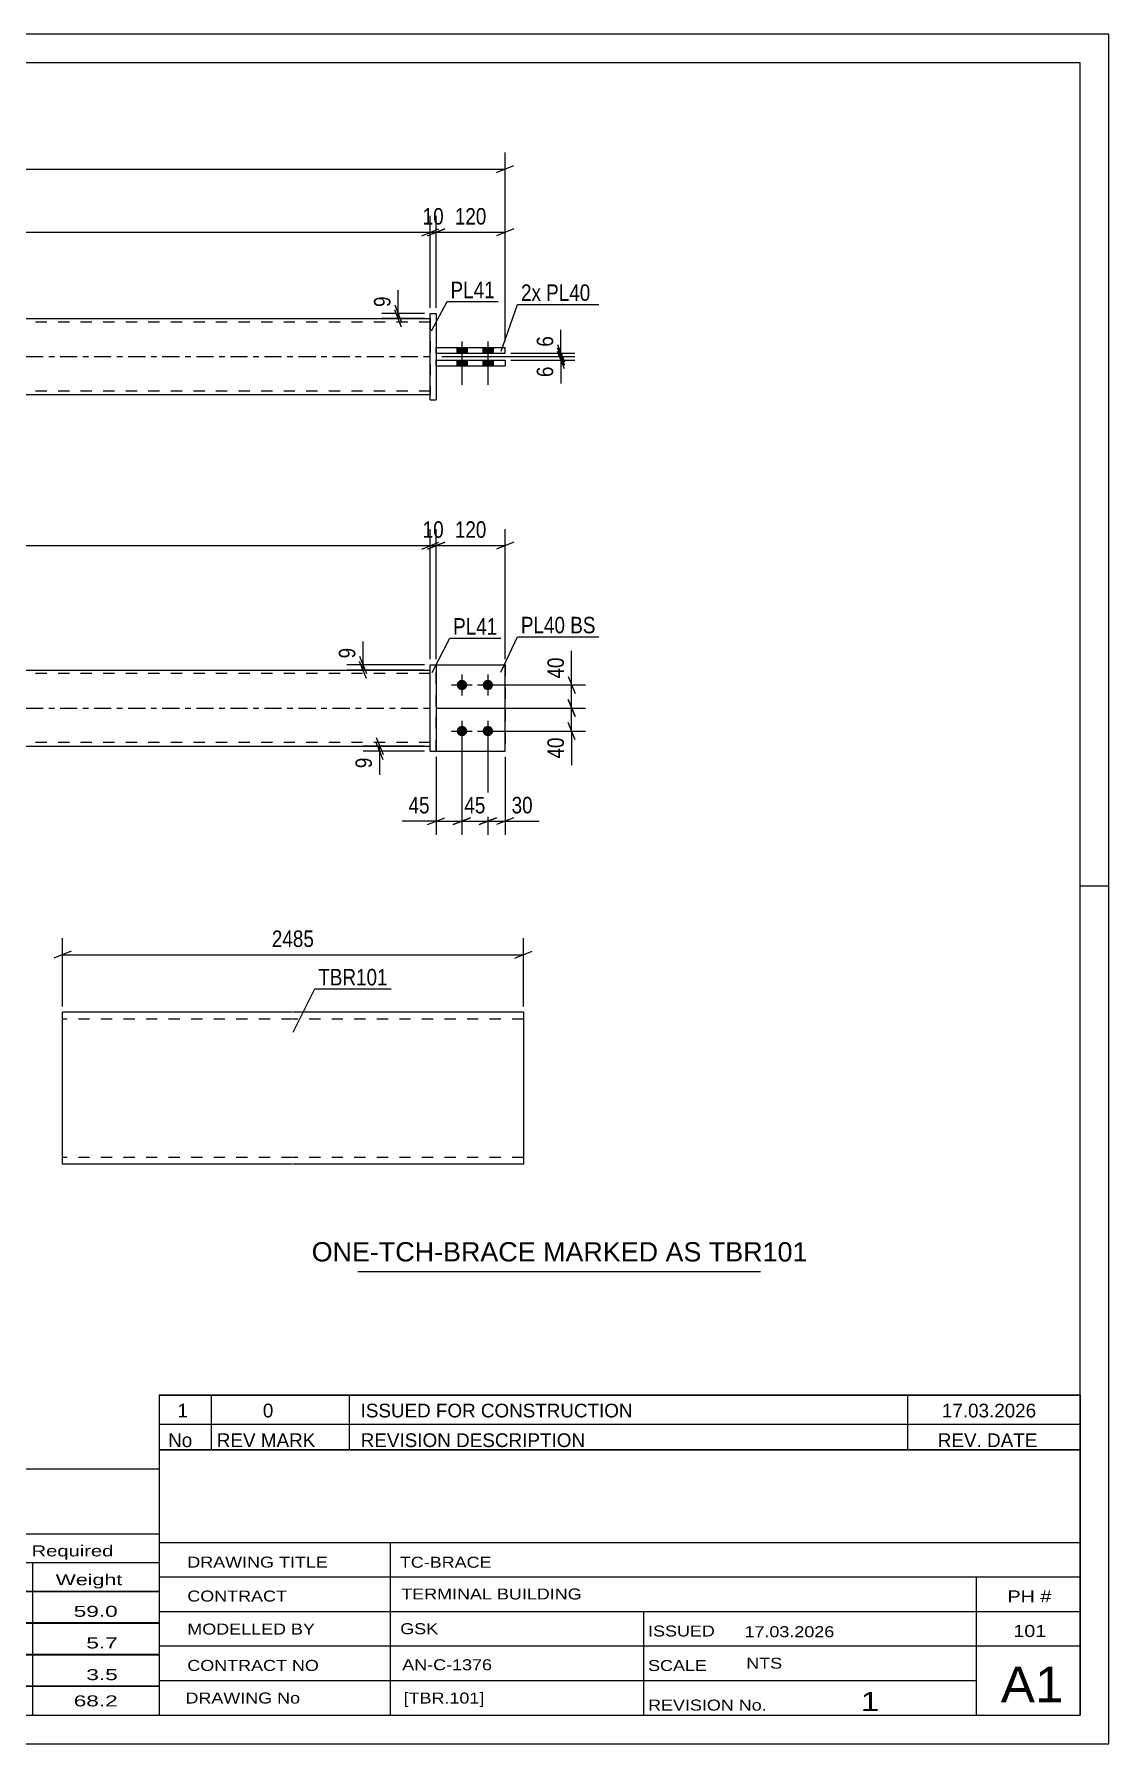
# Model space of a CAD drawing. Header units: millimetres. Extents: x 0 to 420, y 0 to 297.
# Drawn here: x 233.3 to 420, y 0 to 297 of the extents above; entities that cross this region are included whole.
import ezdxf

# ---------------------------------------------------------------- set-up
doc = ezdxf.new("R2010")
doc.units = ezdxf.units.MM
doc.linetypes.add('DXK_LINE_DOT2', pattern=[3.9198, 1.9599, -1.9599])
doc.linetypes.add('DXK_LINE_DOT3', pattern=[5.9187, 2.979, -0.9799, 0.9799, -0.9799])
doc.styles.add('Arial', font='ARIAL.TTF', dxfattribs={"height": 0.2})
doc.styles.add('Arial Narrow', font='ARIALN.TTF', dxfattribs={"height": 0.2})

# ---------------------------------------------------------------- blocks, each defined once
blk = doc.blocks.new('Unknown-582685143-1127')
at = {"color": 5, "linetype": 'Continuous'}
for p, q in [((420, 297), (0, 297)), ((420, 0), (420, 297)), ((415, 292), (5, 292)), ((415, 5), (415, 292)), ((420, 149), (415, 149)), ((5, 5), (415, 5)), ((0, 0), (420, 0))]:
    blk.add_line(p, q, dxfattribs=at)
blk = doc.blocks.new('Bolt-582685143-1413 - 1364')
at = {"linetype": 'Continuous'}
for points in [[(307.6, 184.84), (307.79, 184.82), (307.97, 184.76), (308.13, 184.67), (308.27, 184.54), (308.38, 184.39), (308.46, 184.22), (308.5, 184.03), (308.5, 183.85), (308.46, 183.66), (308.38, 183.49), (308.27, 183.34), (308.13, 183.21), (307.97, 183.12), (307.79, 183.06), (307.6, 183.04), (307.41, 183.06), (307.23, 183.12), (307.07, 183.21), (306.93, 183.34), (306.82, 183.49), (306.75, 183.66), (306.71, 183.85), (306.71, 184.03), (306.75, 184.22), (306.82, 184.39), (306.93, 184.54), (307.07, 184.67), (307.23, 184.76), (307.41, 184.82)], [(312.1, 184.84), (312.29, 184.82), (312.47, 184.76), (312.63, 184.67), (312.77, 184.54), (312.88, 184.39), (312.96, 184.22), (313, 184.03), (313, 183.85), (312.96, 183.66), (312.88, 183.49), (312.77, 183.34), (312.63, 183.21), (312.47, 183.12), (312.29, 183.06), (312.1, 183.04), (311.91, 183.06), (311.73, 183.12), (311.57, 183.21), (311.43, 183.34), (311.32, 183.49), (311.25, 183.66), (311.21, 183.85), (311.21, 184.03), (311.25, 184.22), (311.32, 184.39), (311.43, 184.54), (311.57, 184.67), (311.73, 184.76), (311.91, 184.82)], [(307.6, 176.84), (307.79, 176.82), (307.97, 176.76), (308.13, 176.67), (308.27, 176.54), (308.38, 176.39), (308.46, 176.22), (308.5, 176.03), (308.5, 175.85), (308.46, 175.66), (308.38, 175.49), (308.27, 175.34), (308.13, 175.21), (307.97, 175.12), (307.79, 175.06), (307.6, 175.04), (307.41, 175.06), (307.23, 175.12), (307.07, 175.21), (306.93, 175.34), (306.82, 175.49), (306.75, 175.66), (306.71, 175.85), (306.71, 176.03), (306.75, 176.22), (306.82, 176.39), (306.93, 176.54), (307.07, 176.67), (307.23, 176.76), (307.41, 176.82)], [(312.1, 176.84), (312.29, 176.82), (312.47, 176.76), (312.63, 176.67), (312.77, 176.54), (312.88, 176.39), (312.96, 176.22), (313, 176.03), (313, 175.85), (312.96, 175.66), (312.88, 175.49), (312.77, 175.34), (312.63, 175.21), (312.47, 175.12), (312.29, 175.06), (312.1, 175.04), (311.91, 175.06), (311.73, 175.12), (311.57, 175.21), (311.43, 175.34), (311.32, 175.49), (311.25, 175.66), (311.21, 175.85), (311.21, 176.03), (311.25, 176.22), (311.32, 176.39), (311.43, 176.54), (311.57, 176.67), (311.73, 176.76), (311.91, 176.82)]]:
    blk.add_hatch(color=1, dxfattribs=at).paths.add_polyline_path(points)
at = {"color": 1, "linetype": 'Continuous'}
for p, q in [((307.6, 185.74), (307.6, 182.14)), ((312.1, 185.74), (312.1, 182.14)), ((305.8, 183.94), (309.4, 183.94)), ((310.3, 183.94), (313.9, 183.94)), ((305.8, 175.94), (309.4, 175.94)), ((307.6, 177.74), (307.6, 174.14)), ((310.3, 175.94), (313.9, 175.94)), ((312.1, 177.74), (312.1, 174.14))]:
    blk.add_line(p, q, dxfattribs=at)
blk = doc.blocks.new('Part-582685143-1424 - 1364')
at = {"color": 2, "linetype": 'Continuous'}
for p, q in [((302.1, 187.44), (303.1, 187.44)), ((302.1, 172.44), (302.1, 187.44)), ((303.1, 187.44), (303.1, 172.44)), ((302.1, 172.44), (302.1, 172.44)), ((302.1, 172.44), (303.1, 172.44))]:
    blk.add_line(p, q, dxfattribs=at)
at = {"color": 7, "linetype": 'DXK_LINE_DOT2'}
for p, q in [((302.1, 187.44), (303.1, 187.44)), ((302.1, 172.44), (303.1, 172.44))]:
    blk.add_line(p, q, dxfattribs=at)
blk = doc.blocks.new('Part-582685143-1439 - 1364')
at = {"linetype": 'Continuous'}
blk.add_hatch(color=2, dxfattribs=at).paths.add_polyline_path([(156, 186.54), (155.2, 187.94), (156.8, 187.94)])
at = {"color": 2, "linetype": 'Continuous'}
for p, q in [((156, 186.54), (155.2, 187.94)), ((155.2, 187.94), (156.8, 187.94)), ((156.8, 187.94), (156, 186.54)), ((126, 186.54), (214, 186.54)), ((214.1, 186.54), (302.1, 186.54)), ((126, 173.34), (214, 173.34)), ((214.1, 173.34), (302.1, 173.34))]:
    blk.add_line(p, q, dxfattribs=at)
at = {"color": 7, "linetype": 'DXK_LINE_DOT2'}
for p, q in [((126, 173.34), (126, 186.54)), ((214, 185.94), (126, 185.94)), ((302.1, 185.94), (214.1, 185.94)), ((302.1, 173.34), (302.1, 186.54)), ((214, 173.94), (126, 173.94)), ((302.1, 173.94), (214.1, 173.94))]:
    blk.add_line(p, q, dxfattribs=at)
at = {"color": 7, "linetype": 'DXK_LINE_DOT3'}
for p, q in [((126, 179.94), (214, 179.94)), ((214.1, 179.94), (302.1, 179.94))]:
    blk.add_line(p, q, dxfattribs=at)
at = {"color": 2, "linetype": 'Continuous'}
blk.add_circle((156, 187.44), 1, dxfattribs=at)
blk = doc.blocks.new('Part-582685143-1444 - 1364')
at = {"color": 2, "linetype": 'Continuous'}
for p, q in [((303.1, 187.44), (315.1, 187.44)), ((315.1, 187.44), (315.1, 187.44)), ((315.1, 172.44), (315.1, 187.44)), ((303.1, 172.44), (315.1, 172.44))]:
    blk.add_line(p, q, dxfattribs=at)
at = {"color": 7, "linetype": 'DXK_LINE_DOT2'}
for p, q in [((303.1, 187.44), (315.1, 187.44)), ((303.1, 172.44), (303.1, 187.44)), ((303.1, 172.44), (303.1, 172.44)), ((303.1, 172.44), (315.1, 172.44))]:
    blk.add_line(p, q, dxfattribs=at)
blk = doc.blocks.new('Part-582685143-1449 - 1364')
at = {"color": 7, "linetype": 'DXK_LINE_DOT2'}
for p, q in [((303.1, 187.44), (315.1, 187.44)), ((303.1, 172.44), (303.1, 187.44)), ((303.1, 187.44), (315.1, 187.44)), ((315.1, 187.44), (315.1, 187.44)), ((315.1, 187.44), (315.1, 172.44)), ((303.1, 172.44), (303.1, 172.44)), ((303.1, 172.44), (315.1, 172.44)), ((303.1, 172.44), (315.1, 172.44))]:
    blk.add_line(p, q, dxfattribs=at)
blk = doc.blocks.new('Part-582685143-1751 - 1745')
at = {"linetype": 'Continuous'}
blk.add_hatch(color=2, dxfattribs=at).paths.add_polyline_path([(156, 240.99), (155.2, 242.39), (156.8, 242.39)])
at = {"color": 2, "linetype": 'Continuous'}
for p, q in [((126, 247.59), (214, 247.59)), ((214.1, 247.59), (302.1, 247.59)), ((156, 240.99), (155.2, 242.39)), ((155.2, 242.39), (156.8, 242.39)), ((156.8, 242.39), (156, 240.99)), ((126, 234.39), (214, 234.39)), ((214.1, 234.39), (302.1, 234.39))]:
    blk.add_line(p, q, dxfattribs=at)
at = {"color": 7, "linetype": 'DXK_LINE_DOT2'}
for p, q in [((126, 247.59), (126, 234.39)), ((214, 246.99), (126, 246.99)), ((302.1, 246.99), (214.1, 246.99)), ((302.1, 247.59), (302.1, 234.39)), ((214, 234.99), (126, 234.99)), ((302.1, 234.99), (214.1, 234.99))]:
    blk.add_line(p, q, dxfattribs=at)
at = {"color": 7, "linetype": 'DXK_LINE_DOT3'}
for p, q in [((126, 240.99), (214, 240.99)), ((214.1, 240.99), (302.1, 240.99))]:
    blk.add_line(p, q, dxfattribs=at)
at = {"color": 2, "linetype": 'Continuous'}
blk.add_circle((156, 241.89), 1, dxfattribs=at)
blk = doc.blocks.new('Part-582685143-1756 - 1745')
at = {"color": 2, "linetype": 'Continuous'}
for p, q in [((303.1, 240.39), (315.1, 240.39)), ((303.1, 239.39), (303.1, 240.39)), ((303.1, 239.39), (303.1, 239.39)), ((303.1, 239.39), (315.1, 239.39)), ((315.1, 240.39), (315.1, 239.39))]:
    blk.add_line(p, q, dxfattribs=at)
at = {"color": 7, "linetype": 'DXK_LINE_DOT2'}
for p, q in [((303.1, 240.39), (315.1, 240.39)), ((303.1, 239.39), (315.1, 239.39))]:
    blk.add_line(p, q, dxfattribs=at)
blk = doc.blocks.new('Part-582685143-1761 - 1745')
at = {"color": 2, "linetype": 'Continuous'}
for p, q in [((303.1, 242.59), (315.1, 242.59)), ((303.1, 241.59), (303.1, 242.59)), ((303.1, 241.59), (303.1, 241.59)), ((303.1, 241.59), (315.1, 241.59)), ((315.1, 241.59), (315.1, 242.59))]:
    blk.add_line(p, q, dxfattribs=at)
at = {"color": 7, "linetype": 'DXK_LINE_DOT2'}
for p, q in [((303.1, 242.59), (315.1, 242.59)), ((303.1, 241.59), (315.1, 241.59))]:
    blk.add_line(p, q, dxfattribs=at)
blk = doc.blocks.new('Part-582685143-1766 - 1745')
at = {"color": 2, "linetype": 'Continuous'}
for p, q in [((302.1, 248.49), (302.1, 248.49)), ((302.1, 233.49), (302.1, 248.49)), ((302.1, 248.49), (303.1, 248.49)), ((303.1, 248.49), (303.1, 248.49)), ((303.1, 248.49), (303.1, 233.49)), ((302.1, 233.49), (303.1, 233.49)), ((302.1, 233.49), (302.1, 233.49)), ((303.1, 233.49), (303.1, 233.49))]:
    blk.add_line(p, q, dxfattribs=at)
at = {"color": 7, "linetype": 'DXK_LINE_DOT2'}
for p, q in [((302.1, 248.49), (303.1, 248.49)), ((302.1, 233.49), (303.1, 233.49)), ((303.1, 233.49), (303.1, 233.49))]:
    blk.add_line(p, q, dxfattribs=at)
blk = doc.blocks.new('Bolt-582685143-1782 - 1745')
at = {"linetype": 'Continuous'}
for points in [[(308.5, 242.59), (306.7, 242.59), (306.7, 241.59), (308.5, 241.59)], [(308.5, 242.59), (306.7, 242.59), (306.7, 241.59), (308.5, 241.59)], [(313, 242.59), (311.2, 242.59), (311.2, 241.59), (313, 241.59)], [(313, 242.59), (311.2, 242.59), (311.2, 241.59), (313, 241.59)], [(308.5, 240.39), (306.7, 240.39), (306.7, 239.39), (308.5, 239.39)], [(308.5, 240.39), (306.7, 240.39), (306.7, 239.39), (308.5, 239.39)], [(313, 240.39), (311.2, 240.39), (311.2, 239.39), (313, 239.39)], [(313, 240.39), (311.2, 240.39), (311.2, 239.39), (313, 239.39)]]:
    blk.add_hatch(color=1, dxfattribs=at).paths.add_polyline_path(points)
at = {"color": 1, "linetype": 'Continuous'}
for p, q in [((307.6, 243.59), (307.6, 236.09)), ((307.6, 243.59), (307.6, 236.09)), ((312.1, 243.59), (312.1, 236.09)), ((312.1, 243.59), (312.1, 236.09)), ((306.7, 242.59), (306.7, 241.59)), ((306.7, 242.59), (306.7, 241.59)), ((308.5, 242.59), (308.5, 241.59)), ((308.5, 242.59), (308.5, 241.59)), ((311.2, 242.59), (311.2, 241.59)), ((311.2, 242.59), (311.2, 241.59)), ((313, 242.59), (313, 241.59)), ((313, 242.59), (313, 241.59)), ((306.7, 240.39), (306.7, 239.39)), ((306.7, 240.39), (306.7, 239.39)), ((308.5, 240.39), (308.5, 239.39)), ((308.5, 240.39), (308.5, 239.39)), ((311.2, 240.39), (311.2, 239.39)), ((311.2, 240.39), (311.2, 239.39)), ((313, 240.39), (313, 239.39)), ((313, 240.39), (313, 239.39))]:
    blk.add_line(p, q, dxfattribs=at)
blk = doc.blocks.new('Part-582685143-2260 - 2254')
at = {"color": 2, "linetype": 'Continuous'}
for p, q in [((278.18, 127.08), (238.18, 127.08)), ((238.18, 100.86), (238.18, 127.08)), ((318.28, 127.08), (278.28, 127.08)), ((318.28, 127.08), (318.28, 100.68)), ((238.18, 100.68), (238.18, 100.86)), ((278.18, 100.68), (238.18, 100.68)), ((318.28, 100.68), (278.28, 100.68))]:
    blk.add_line(p, q, dxfattribs=at)
at = {"color": 7, "linetype": 'DXK_LINE_DOT2'}
for p, q in [((278.18, 125.88), (238.18, 125.88)), ((318.28, 125.88), (278.28, 125.88)), ((238.18, 101.88), (238.18, 101.97)), ((278.18, 101.88), (238.18, 101.88)), ((318.28, 101.88), (278.28, 101.88)), ((318.28, 101.88), (318.28, 101.97))]:
    blk.add_line(p, q, dxfattribs=at)
blk = doc.blocks.new('StraightDimension-582685143-1681 - 1364')
at = {"color": 7, "linetype": 'Continuous'}
for p, q in [((326.06, 181.44), (327.26, 178.44)), ((303.1, 179.94), (329.06, 179.94)), ((326.66, 175.94), (326.66, 179.94)), ((313.1, 175.94), (329.06, 175.94)), ((327.26, 174.44), (326.06, 177.44))]:
    blk.add_line(p, q, dxfattribs=at)
at = {"color": 0}
blk.add_wipeout([(325.91, 175.41), (321.71, 175.41), (321.71, 170.56), (325.91, 170.56)], dxfattribs=at)
at = {"color": 7, "linetype": 'Continuous'}
blk.add_line((326.66, 175.94), (326.66, 170.03), dxfattribs=at)
blk.add_line((326.66, 175.94), (326.66, 170.03), dxfattribs=at)
at = {"color": 3, "style": 'Arial Narrow'}
blk.add_text('40', height=2.863, rotation=90.0002, dxfattribs=at).set_placement((325.31, 171.16))
blk = doc.blocks.new('StraightDimension-582685143-1511 - 1364')
at = {"color": 7, "linetype": 'Continuous'}
for p, q in [((302.1, 188.44), (302.1, 211.01)), ((303.1, 188.44), (303.1, 211.01)), ((300.6, 207.56), (303.6, 208.76)), ((304.6, 208.76), (301.6, 207.56)), ((302.1, 208.16), (303.1, 208.16))]:
    blk.add_line(p, q, dxfattribs=at)
at = {"color": 0}
blk.add_wipeout([(305.03, 208.91), (305.03, 213.11), (300.17, 213.11), (300.17, 208.91)], dxfattribs=at)
at = {"color": 3, "style": 'Arial Narrow'}
blk.add_text('10', height=2.863, dxfattribs=at).set_placement((300.77, 209.51))
blk = doc.blocks.new('StraightDimension-582685143-1502 - 1364')
at = {"color": 7, "linetype": 'Continuous'}
for p, q in [((126, 188.44), (126, 211.01)), ((302.1, 188.44), (302.1, 211.01)), ((127.5, 208.76), (124.5, 207.56)), ((126, 208.16), (302.1, 208.16)), ((300.6, 207.56), (303.6, 208.76))]:
    blk.add_line(p, q, dxfattribs=at)
at = {"color": 0}
blk.add_wipeout([(218.31, 208.91), (218.31, 213.11), (209.79, 213.11), (209.79, 208.91)], dxfattribs=at)
at = {"color": 3, "style": 'Arial Narrow'}
blk.add_text('2485', height=2.863, dxfattribs=at).set_placement((210.39, 209.51))
blk = doc.blocks.new('StraightDimension-582685143-1529 - 1364')
at = {"color": 7, "linetype": 'Continuous'}
for p, q in [((303.1, 188.44), (303.1, 211.01)), ((315.1, 188.44), (315.1, 211.01)), ((301.6, 207.56), (304.6, 208.76)), ((303.1, 208.16), (315.1, 208.16)), ((316.6, 208.76), (313.6, 207.56))]:
    blk.add_line(p, q, dxfattribs=at)
at = {"color": 0}
blk.add_wipeout([(312.44, 208.91), (312.44, 213.11), (305.76, 213.11), (305.76, 208.91)], dxfattribs=at)
at = {"color": 3, "style": 'Arial Narrow'}
blk.add_text('120', height=2.863, dxfattribs=at).set_placement((306.36, 209.51))
blk = doc.blocks.new('StraightDimension-582685143-1632 - 1364')
at = {"color": 7, "linetype": 'Continuous'}
for p, q in [((301.1, 173.34), (290.45, 173.34)), ((301.1, 172.44), (290.45, 172.44)), ((292.7, 174.84), (293.9, 171.84)), ((293.9, 170.94), (292.7, 173.94)), ((293.3, 172.44), (293.3, 173.34))]:
    blk.add_line(p, q, dxfattribs=at)
at = {"color": 0}
blk.add_wipeout([(292.55, 171.91), (288.35, 171.91), (288.35, 168.89), (292.55, 168.89)], dxfattribs=at)
at = {"color": 7, "linetype": 'Continuous'}
blk.add_line((293.3, 172.44), (293.3, 168.36), dxfattribs=at)
blk.add_line((293.3, 172.44), (293.3, 168.36), dxfattribs=at)
at = {"color": 3, "style": 'Arial Narrow'}
blk.add_text('9', height=2.86, rotation=90.0002, dxfattribs=at).set_placement((291.95, 169.49))
blk = doc.blocks.new('StraightDimension-582685143-1641 - 1364')
at = {"color": 7, "linetype": 'Continuous'}
for p, q in [((312.1, 174.94), (312.1, 157.89)), ((315.1, 171.44), (315.1, 157.89)), ((310.6, 159.69), (313.6, 160.89)), ((316.6, 160.89), (313.6, 159.69)), ((312.1, 160.29), (315.1, 160.29))]:
    blk.add_line(p, q, dxfattribs=at)
at = {"color": 0}
blk.add_wipeout([(320.48, 161.04), (320.48, 165.24), (315.63, 165.24), (315.63, 161.04)], dxfattribs=at)
at = {"color": 7, "linetype": 'Continuous'}
blk.add_line((315.1, 160.29), (321.01, 160.29), dxfattribs=at)
blk.add_line((315.1, 160.29), (321.01, 160.29), dxfattribs=at)
at = {"color": 3, "style": 'Arial Narrow'}
blk.add_text('30', height=2.863, dxfattribs=at).set_placement((316.23, 161.64))
blk = doc.blocks.new('StraightDimension-582685143-1654 - 1364')
at = {"color": 7, "linetype": 'Continuous'}
for p, q in [((307.6, 174.94), (307.6, 157.89)), ((312.1, 174.94), (312.1, 157.89)), ((306.1, 159.69), (309.1, 160.89)), ((313.6, 160.89), (310.6, 159.69)), ((307.6, 160.29), (312.1, 160.29))]:
    blk.add_line(p, q, dxfattribs=at)
at = {"color": 0}
blk.add_wipeout([(312.28, 161.04), (312.28, 165.24), (307.42, 165.24), (307.42, 161.04)], dxfattribs=at)
at = {"color": 3, "style": 'Arial Narrow'}
blk.add_text('45', height=2.863, dxfattribs=at).set_placement((308.02, 161.64))
blk = doc.blocks.new('StraightDimension-582685143-1664 - 1364')
at = {"color": 7, "linetype": 'Continuous'}
for p, q in [((307.6, 174.94), (307.6, 157.89)), ((303.1, 171.44), (303.1, 157.89)), ((301.6, 159.69), (304.6, 160.89)), ((309.1, 160.89), (306.1, 159.69)), ((303.1, 160.29), (307.6, 160.29))]:
    blk.add_line(p, q, dxfattribs=at)
at = {"color": 0}
blk.add_wipeout([(302.58, 161.04), (302.58, 165.24), (297.72, 165.24), (297.72, 161.04)], dxfattribs=at)
at = {"color": 7, "linetype": 'Continuous'}
blk.add_line((303.1, 160.29), (297.19, 160.29), dxfattribs=at)
blk.add_line((303.1, 160.29), (297.19, 160.29), dxfattribs=at)
at = {"color": 3, "style": 'Arial Narrow'}
blk.add_text('45', height=2.863, dxfattribs=at).set_placement((298.32, 161.64))
blk = doc.blocks.new('StraightDimension-582685143-1694 - 1364')
at = {"color": 7, "linetype": 'Continuous'}
for p, q in [((326.06, 185.44), (327.26, 182.44)), ((313.1, 183.94), (329.06, 183.94)), ((327.26, 178.44), (326.06, 181.44)), ((326.66, 179.94), (326.66, 183.94)), ((303.1, 179.94), (329.06, 179.94))]:
    blk.add_line(p, q, dxfattribs=at)
at = {"color": 0}
blk.add_wipeout([(325.91, 189.32), (321.71, 189.32), (321.71, 184.46), (325.91, 184.46)], dxfattribs=at)
at = {"color": 7, "linetype": 'Continuous'}
blk.add_line((326.66, 183.94), (326.66, 189.85), dxfattribs=at)
blk.add_line((326.66, 183.94), (326.66, 189.85), dxfattribs=at)
at = {"color": 3, "style": 'Arial Narrow'}
blk.add_text('40', height=2.863, rotation=90.0002, dxfattribs=at).set_placement((325.31, 185.06))
blk = doc.blocks.new('StraightDimension-582685143-1708 - 1364')
at = {"color": 7, "linetype": 'Continuous'}
for p, q in [((301.1, 187.44), (287.57, 187.44)), ((289.82, 188.94), (291.02, 185.94)), ((291.02, 185.04), (289.82, 188.04)), ((290.42, 186.54), (290.42, 187.44)), ((301.1, 186.54), (287.57, 186.54))]:
    blk.add_line(p, q, dxfattribs=at)
at = {"color": 0}
blk.add_wipeout([(289.67, 190.99), (285.47, 190.99), (285.47, 187.96), (289.67, 187.96)], dxfattribs=at)
at = {"color": 7, "linetype": 'Continuous'}
blk.add_line((290.42, 187.44), (290.42, 191.52), dxfattribs=at)
blk.add_line((290.42, 187.44), (290.42, 191.52), dxfattribs=at)
at = {"color": 3, "style": 'Arial Narrow'}
blk.add_text('9', height=2.86, rotation=90.0002, dxfattribs=at).set_placement((289.07, 188.56))
blk = doc.blocks.new('StraightDimension-582685143-1902 - 1745')
at = {"color": 7, "linetype": 'Continuous'}
for p, q in [((302.1, 249.49), (302.1, 265.43)), ((303.1, 249.49), (303.1, 265.43)), ((300.6, 261.98), (303.6, 263.18)), ((304.6, 263.18), (301.6, 261.98)), ((302.1, 262.58), (303.1, 262.58))]:
    blk.add_line(p, q, dxfattribs=at)
at = {"color": 0}
blk.add_wipeout([(305.03, 263.33), (305.03, 267.53), (300.17, 267.53), (300.17, 263.33)], dxfattribs=at)
at = {"color": 3, "style": 'Arial Narrow'}
blk.add_text('10', height=2.863, dxfattribs=at).set_placement((300.77, 263.93))
blk = doc.blocks.new('StraightDimension-582685143-1798 - 1745')
at = {"color": 7, "linetype": 'Continuous'}
for p, q in [((304.1, 240.99), (327.2, 240.99)), ((324.2, 242.49), (325.4, 239.49)), ((325.4, 238.89), (324.2, 241.89)), ((324.8, 240.39), (324.8, 240.99)), ((316.1, 240.39), (327.2, 240.39))]:
    blk.add_line(p, q, dxfattribs=at)
at = {"color": 0}
blk.add_wipeout([(324.05, 239.86), (319.85, 239.86), (319.85, 236.83), (324.05, 236.83)], dxfattribs=at)
at = {"color": 7, "linetype": 'Continuous'}
blk.add_line((324.8, 240.39), (324.8, 236.31), dxfattribs=at)
blk.add_line((324.8, 240.39), (324.8, 236.31), dxfattribs=at)
at = {"color": 3, "style": 'Arial Narrow'}
blk.add_text('6', height=2.86, rotation=90.0002, dxfattribs=at).set_placement((323.45, 237.43))
blk = doc.blocks.new('StraightDimension-582685143-1787 - 1745')
at = {"color": 7, "linetype": 'Continuous'}
for p, q in [((295.92, 249.99), (297.12, 246.99)), ((301.1, 248.49), (293.67, 248.49)), ((301.1, 247.59), (293.67, 247.59)), ((297.12, 246.09), (295.92, 249.09)), ((296.52, 247.59), (296.52, 248.49))]:
    blk.add_line(p, q, dxfattribs=at)
at = {"color": 0}
blk.add_wipeout([(295.77, 252.04), (291.57, 252.04), (291.57, 249.01), (295.77, 249.01)], dxfattribs=at)
at = {"color": 7, "linetype": 'Continuous'}
blk.add_line((296.52, 248.49), (296.52, 252.56), dxfattribs=at)
blk.add_line((296.52, 248.49), (296.52, 252.56), dxfattribs=at)
at = {"color": 3, "style": 'Arial Narrow'}
blk.add_text('9', height=2.86, rotation=90.0002, dxfattribs=at).set_placement((295.17, 249.61))
blk = doc.blocks.new('StraightDimension-582685143-1807 - 1745')
at = {"color": 7, "linetype": 'Continuous'}
for p, q in [((304.1, 240.99), (327.2, 240.99)), ((316.1, 241.59), (327.2, 241.59)), ((324.2, 243.09), (325.4, 240.09)), ((325.4, 239.49), (324.2, 242.49)), ((324.8, 240.99), (324.8, 241.59))]:
    blk.add_line(p, q, dxfattribs=at)
at = {"color": 0}
blk.add_wipeout([(324.05, 245.14), (319.85, 245.14), (319.85, 242.11), (324.05, 242.11)], dxfattribs=at)
at = {"color": 7, "linetype": 'Continuous'}
blk.add_line((324.8, 241.59), (324.8, 245.66), dxfattribs=at)
blk.add_line((324.8, 241.59), (324.8, 245.66), dxfattribs=at)
at = {"color": 3, "style": 'Arial Narrow'}
blk.add_text('6', height=2.86, rotation=90.0002, dxfattribs=at).set_placement((323.45, 242.71))
blk = doc.blocks.new('StraightDimension-582685143-1892 - 1745')
at = {"color": 7, "linetype": 'Continuous'}
for p, q in [((126, 249.49), (126, 265.43)), ((302.1, 249.49), (302.1, 265.43)), ((127.5, 263.18), (124.5, 261.98)), ((126, 262.58), (302.1, 262.58)), ((300.6, 261.98), (303.6, 263.18))]:
    blk.add_line(p, q, dxfattribs=at)
at = {"color": 0}
blk.add_wipeout([(218.31, 263.33), (218.31, 267.53), (209.79, 267.53), (209.79, 263.33)], dxfattribs=at)
at = {"color": 3, "style": 'Arial Narrow'}
blk.add_text('2485', height=2.863, dxfattribs=at).set_placement((210.39, 263.93))
blk = doc.blocks.new('StraightDimension-582685143-1912 - 1745')
at = {"color": 7, "linetype": 'Continuous'}
for p, q in [((303.1, 249.49), (303.1, 265.43)), ((315.1, 243.59), (315.1, 265.43)), ((301.6, 261.98), (304.6, 263.18)), ((303.1, 262.58), (315.1, 262.58)), ((316.6, 263.18), (313.6, 261.98))]:
    blk.add_line(p, q, dxfattribs=at)
at = {"color": 0}
blk.add_wipeout([(312.44, 263.33), (312.44, 267.53), (305.76, 267.53), (305.76, 263.33)], dxfattribs=at)
at = {"color": 3, "style": 'Arial Narrow'}
blk.add_text('120', height=2.863, dxfattribs=at).set_placement((306.36, 263.93))
blk = doc.blocks.new('StraightDimension-582685143-1923 - 1745')
at = {"color": 7, "linetype": 'Continuous'}
for p, q in [((113, 243.59), (113, 276.43)), ((315.1, 243.59), (315.1, 276.43)), ((114.5, 274.18), (111.5, 272.98)), ((113, 273.58), (315.1, 273.58)), ((313.6, 272.98), (316.6, 274.18))]:
    blk.add_line(p, q, dxfattribs=at)
at = {"color": 0}
blk.add_wipeout([(218.31, 274.33), (218.31, 278.53), (209.79, 278.53), (209.79, 274.33)], dxfattribs=at)
at = {"color": 3, "style": 'Arial Narrow'}
blk.add_text('2745', height=2.863, dxfattribs=at).set_placement((210.39, 274.93))
blk = doc.blocks.new('StraightDimension-582685143-2264 - 2254')
at = {"color": 7, "linetype": 'Continuous'}
for p, q in [((238.18, 128.08), (238.18, 139.93)), ((318.28, 128.08), (318.28, 139.93)), ((239.68, 137.68), (236.68, 136.48)), ((238.18, 137.08), (318.28, 137.08)), ((316.78, 136.48), (319.78, 137.68))]:
    blk.add_line(p, q, dxfattribs=at)
at = {"color": 0}
blk.add_wipeout([(282.49, 137.83), (282.49, 142.03), (273.97, 142.03), (273.97, 137.83)], dxfattribs=at)
at = {"color": 3, "style": 'Arial Narrow'}
blk.add_text('2485', height=2.863, dxfattribs=at).set_placement((274.57, 138.43))
blk = doc.blocks.new('Unknown-582685143-2873')
at = {"color": 7, "linetype": 'Continuous'}
for p, q in [((255, 51.05), (255, 5)), ((255, 51.05), (415, 51.05)), ((415, 51), (415, 5)), ((255, 35), (415, 35)), ((295.14, 35), (295.14, 5)), ((255, 29), (415, 29)), ((397, 5.05), (397, 29.05)), ((255, 23), (415, 23)), ((339.14, 23), (339.14, 5)), ((255, 17), (415, 17)), ((255, 11), (397, 11)), ((255, 5), (415, 5))]:
    blk.add_line(p, q, dxfattribs=at)
at = {"color": 7, "style": 'Arial Narrow'}
for s, height, width, p in [('DRAWING TITLE', 1.9089, 1.425378, (259.88, 30.61)), ('TC-BRACE', 1.909, 1.425378, (296.81, 30.59)), ('TERMINAL BUILDING', 1.9089, 1.425378, (297.06, 25.07)), ('CONTRACT', 1.909, 1.425378, (259.88, 24.71)), ('MODELLED BY', 1.9089, 1.425378, (259.88, 18.98)), ('GSK', 1.909, 1.425378, (296.88, 19.04)), ('ISSUED', 1.909, 1.425378, (339.94, 18.64)), ('17.03.2026', 1.909, 1.425378, (356.69, 18.52)), ('CONTRACT NO', 1.9089, 1.425378, (259.88, 12.66)), ('AN-C-1376', 1.909, 1.425378, (297.23, 12.78)), ('SCALE', 1.909, 1.425378, (339.94, 12.65)), ('A1', 6.204, 1.25, (401.24, 7.2)), ('DRAWING No', 1.909, 1.425378, (259.56, 7)), ('[TBR.101]', 1.909, 1.425378, (297.46, 6.99)), ('1', 3.34, 1.5, (376.91, 5.68)), ('REVISION No.', 1.9089, 1.425378, (339.94, 5.77))]:
    blk.add_text(s, height=height, dxfattribs=dict(at, width=width)).set_placement(p)
at = {"color": 7, "linetype": 'Continuous', "style": 'Arial Narrow'}
for s, height, width, p in [('PH #', 2.1, 1.42538, (402.4, 24.55)), ('101', 2.1, 1.42538, (403.41, 18.55)), ('NTS', 1.909, 1.425378, (357, 13.05))]:
    blk.add_text(s, height=height, dxfattribs=dict(at, width=width)).set_placement(p)
blk = doc.blocks.new('Unknown-582685143-2874')
at = {"color": 7, "linetype": 'Continuous'}
for p, q in [((255, 60.55), (415, 60.55)), ((415, 60.55), (255, 60.55)), ((255, 60.55), (255, 55.55)), ((264, 60.55), (264, 55.55)), ((288, 60.55), (288, 55.55)), ((385, 60.55), (385, 55.55)), ((415, 60.55), (415, 55.55)), ((255, 55.55), (415, 55.55)), ((255, 55.55), (255, 51.05)), ((255, 55.55), (415, 55.55)), ((264, 55.55), (264, 51.05)), ((288, 55.55), (288, 51.05)), ((385, 55.55), (385, 51.05)), ((415, 55.55), (415, 51.05)), ((415, 51.05), (255, 51.05))]:
    blk.add_line(p, q, dxfattribs=at)
at = {"color": 7, "linetype": 'Continuous', "style": 'Arial Narrow'}
for s, height, width, p in [('1', 2.39, 1.196471, (258.16, 56.7)), ('0', 2.39, 1.196471, (273, 56.7)), ('ISSUED FOR CONSTRUCTION', 2.3861, 1.196471, (290, 56.7)), ('17.03.2026', 2.386, 1.196471, (391, 56.7)), ('No', 2.386, 1.2, (256.54, 51.55)), ('REV MARK', 2.386, 1.2, (265, 51.55)), ('REVISION DESCRIPTION', 2.3861, 1.2, (290, 51.55)), ('REV. DATE', 2.386, 1.2, (390.28, 51.55))]:
    blk.add_text(s, height=height, dxfattribs=dict(at, width=width)).set_placement(p)
blk = doc.blocks.new('Unknown-582685143-2875')
at = {"color": 7, "linetype": 'Continuous'}
for p, q in [((95, 47.75), (255, 47.75)), ((95, 36.5), (95, 47.75)), ((255, 47.75), (255, 36.5)), ((95, 36.5), (255, 36.5)), ((95, 36.5), (95, 31.5)), ((255, 36.5), (255, 31.5)), ((95, 31.5), (255, 31.5)), ((95, 31.5), (95, 26.5)), ((119, 31.5), (119, 26.5)), ((154.5, 31.5), (154.5, 26.5)), ((180.5, 31.5), (180.5, 26.5)), ((193.5, 31.5), (193.5, 26.5)), ((211, 31.5), (211, 26.5)), ((233, 31.5), (233, 26.5)), ((255, 31.5), (255, 26.5)), ((95, 26.5), (255, 26.5)), ((95, 26.45), (95, 21.05)), ((95, 26.45), (255, 26.45)), ((119, 26.5), (119, 21)), ((154.5, 26.5), (154.5, 21)), ((180.5, 26.5), (180.5, 21)), ((193.5, 26.5), (193.5, 21)), ((211, 26.5), (211, 21)), ((233, 26.5), (233, 21)), ((255, 26.45), (255, 21.05)), ((95, 21.05), (255, 21.05)), ((95, 20.95), (95, 15.55)), ((95, 20.95), (255, 20.95)), ((119, 21), (119, 15.5)), ((154.5, 21), (154.5, 15.5)), ((180.5, 21), (180.5, 15.5)), ((193.5, 21), (193.5, 15.5)), ((211, 21), (211, 15.5)), ((233, 21), (233, 15.5)), ((255, 20.95), (255, 15.55)), ((95, 15.55), (255, 15.55)), ((95, 15.45), (95, 10.05)), ((95, 15.45), (255, 15.45)), ((119, 15.5), (119, 10)), ((154.5, 15.5), (154.5, 10)), ((180.5, 15.5), (180.5, 10)), ((193.5, 15.5), (193.5, 10)), ((211, 15.5), (211, 10)), ((233, 15.5), (233, 10)), ((255, 15.45), (255, 10.05)), ((95, 10.05), (255, 10.05)), ((95, 10), (255, 10)), ((95, 10), (95, 5)), ((211, 10), (211, 5)), ((233, 10), (233, 5)), ((255, 10), (255, 5)), ((95, 5), (255, 5))]:
    blk.add_line(p, q, dxfattribs=at)
at = {"color": 7, "style": 'Arial Narrow'}
for s, height, width, p in [('GENERAL NOTES & WELD DETAILS :', 2.8633, 1.4, (96.15, 40.06)), ('REFER TYP DRAWING TYP-01', 1.9089, 1.6, (179.7, 40.16)), ("MATERIAL LIST FOR ASSEMBLY MK'D", 1.9089, 1.6, (96.15, 32.56)), ('TBR101', 1.909, 1.794707, (187.59, 32.47)), ('1', 1.91, 1.794707, (217.08, 32.56)), ('No. Required', 1.9089, 1.6, (226.41, 32.56)), ('Mark', 1.909, 1.7, (96.34, 27.5)), ('Profile', 1.909, 1.7, (129.41, 27.5)), ('Material', 1.909, 1.7, (159.54, 27.56)), ('No.', 1.909, 1.7, (184.5, 27.56)), ('Length', 1.909, 1.7, (195, 27.56)), ('Area', 1.909, 1.7, (217.5, 27.56)), ('Weight', 1.909, 1.7, (237, 27.56))]:
    blk.add_text(s, height=height, dxfattribs=dict(at, width=width)).set_placement(p)
at = {"color": 7, "linetype": 'Continuous', "style": 'Arial Narrow'}
for s, height, width, p in [('TBR101', 1.909, 1.794707, (96.5, 22.06)), ('SHS132*6', 1.909, 1.794707, (121, 22.06)), ('E350', 1.909, 1.794707, (160.74, 22.06)), ('1', 1.91, 1.794707, (184.86, 22.06)), ('2485', 1.909, 1.794707, (197.58, 22.06)), ('1.3', 1.909, 1.794707, (221.32, 22.06)), ('59.0', 1.909, 1.794707, (240.14, 22.06)), ('PL40', 1.909, 1.794707, (96.5, 16.56)), ('PL10*120', 1.909, 1.794707, (121, 16.56)), ('E350', 1.909, 1.794707, (160.74, 16.56)), ('4', 1.91, 1.794707, (184.86, 16.56)), ('150', 1.909, 1.794707, (199.77, 16.56)), ('0.0', 1.909, 1.794707, (221.32, 16.56)), ('5.7', 1.909, 1.794707, (242.33, 16.56)), ('PL41', 1.909, 1.794707, (96.5, 11.06)), ('PL10*150', 1.909, 1.794707, (121, 11.06)), ('E350', 1.909, 1.794707, (160.74, 11.06)), ('2', 1.91, 1.794707, (184.86, 11.06)), ('150', 1.909, 1.794707, (199.77, 11.06)), ('0.1', 1.909, 1.794707, (221.32, 11.06)), ('3.5', 1.909, 1.794707, (242.33, 11.06)), ('Total', 1.909, 1.7, (197.33, 6.5)), ('1.6', 1.909, 1.794707, (220.83, 6.5)), ('68.2', 1.909, 1.794707, (240.14, 6.5))]:
    blk.add_text(s, height=height, dxfattribs=dict(at, width=width)).set_placement(p)
blk = doc.blocks.new('Unknown-582685143-2876')
at = {"color": 7, "linetype": 'Continuous'}
blk.add_line((289.5, 82.05), (359.5, 82.05), dxfattribs=at)
at = {"color": 7, "style": 'Arial'}
blk.add_text('ONE-TCH-BRACE MARKED AS TBR101', height=3.3428, dxfattribs=at).set_placement((281.49, 83.8))
blk = doc.blocks.new('Mark-582685143-1420 - 1364')
at = {"color": 0}
blk.add_wipeout([(313.75, 192.69), (313.75, 195.69), (306.07, 195.69), (306.07, 192.69)], dxfattribs=at)
blk.add_wipeout([(313.75, 192.69), (313.75, 195.69), (306.07, 195.69), (306.07, 192.69)], dxfattribs=at)
at = {"color": 30, "linetype": 'Continuous'}
for p, q in [((302.41, 186.14), (305.47, 192.09)), ((305.47, 192.09), (314.35, 192.09))]:
    blk.add_line(p, q, dxfattribs=at)
at = {"color": 3, "style": 'Arial Narrow'}
blk.add_text('PL41', height=2.863, dxfattribs=at).set_placement((306.07, 192.69))
blk = doc.blocks.new('MarkSet-582685143-1730 - 1364')
at = {"color": 0}
blk.add_wipeout([(325.52, 192.92), (325.52, 195.92), (317.84, 195.92), (317.84, 192.92)], dxfattribs=at)
blk.add_wipeout([(325.52, 192.92), (325.52, 195.92), (317.84, 195.92), (317.84, 192.92)], dxfattribs=at)
at = {"color": 30, "linetype": 'Continuous'}
blk.add_line((314.35, 186.16), (317.24, 192.32), dxfattribs=at)
at = {"color": 0}
blk.add_wipeout([(330.8, 192.92), (330.8, 195.92), (326.42, 195.92), (326.42, 192.92)], dxfattribs=at)
blk.add_wipeout([(330.8, 192.92), (330.8, 195.92), (326.42, 195.92), (326.42, 192.92)], dxfattribs=at)
at = {"color": 30, "linetype": 'Continuous'}
blk.add_line((317.24, 192.32), (331.4, 192.32), dxfattribs=at)
at = {"color": 3, "style": 'Arial Narrow'}
for s, p in [('PL40', (317.84, 192.92)), ('BS', (326.42, 192.92))]:
    blk.add_text(s, height=2.863, dxfattribs=at).set_placement(p)
blk = doc.blocks.new('Mark-582685143-1762 - 1745')
at = {"color": 0}
blk.add_wipeout([(313.3, 251.14), (313.3, 254.14), (305.62, 254.14), (305.62, 251.14)], dxfattribs=at)
blk.add_wipeout([(313.3, 251.14), (313.3, 254.14), (305.62, 254.14), (305.62, 251.14)], dxfattribs=at)
at = {"color": 30, "linetype": 'Continuous'}
for p, q in [((302.33, 245.46), (305.02, 250.54)), ((305.02, 250.54), (313.9, 250.54))]:
    blk.add_line(p, q, dxfattribs=at)
at = {"color": 3, "style": 'Arial Narrow'}
blk.add_text('PL41', height=2.863, dxfattribs=at).set_placement((305.62, 251.14))
blk = doc.blocks.new('MarkSet-582685143-1955 - 1745')
at = {"color": 0}
blk.add_wipeout([(321.33, 250.67), (321.33, 253.67), (317.86, 253.67), (317.86, 250.67)], dxfattribs=at)
blk.add_wipeout([(321.33, 250.67), (321.33, 253.67), (317.86, 253.67), (317.86, 250.67)], dxfattribs=at)
at = {"color": 30, "linetype": 'Continuous'}
blk.add_line((314.4, 241.94), (317.26, 250.07), dxfattribs=at)
at = {"color": 0}
blk.add_wipeout([(329.91, 250.67), (329.91, 253.67), (322.23, 253.67), (322.23, 250.67)], dxfattribs=at)
blk.add_wipeout([(329.91, 250.67), (329.91, 253.67), (322.23, 253.67), (322.23, 250.67)], dxfattribs=at)
at = {"color": 30, "linetype": 'Continuous'}
blk.add_line((317.26, 250.07), (331.41, 250.07), dxfattribs=at)
at = {"color": 3, "style": 'Arial Narrow'}
for s, p in [('2x', (317.86, 250.67)), ('PL40', (322.23, 250.67))]:
    blk.add_text(s, height=2.863, dxfattribs=at).set_placement(p)
blk = doc.blocks.new('Mark-582685143-2256 - 2254')
at = {"color": 0}
blk.add_wipeout([(294.7, 131.75), (294.7, 134.75), (282.64, 134.75), (282.64, 131.75)], dxfattribs=at)
blk.add_wipeout([(294.7, 131.75), (294.7, 134.75), (282.64, 134.75), (282.64, 131.75)], dxfattribs=at)
at = {"color": 30, "linetype": 'Continuous'}
for p, q in [((278.28, 123.63), (282.04, 131.15)), ((282.04, 131.15), (295.3, 131.15))]:
    blk.add_line(p, q, dxfattribs=at)
at = {"color": 3, "style": 'Arial Narrow'}
blk.add_text('TBR101', height=2.863, dxfattribs=at).set_placement((282.64, 131.75))

msp = doc.modelspace()

# ---------------------------------------------------------------- block references
for name in ['Unknown-582685143-1127', 'Part-582685143-1751 - 1745', 'Part-582685143-1766 - 1745', 'Bolt-582685143-1782 - 1745', 'Part-582685143-1761 - 1745', 'Part-582685143-1756 - 1745', 'Part-582685143-1439 - 1364', 'Part-582685143-1424 - 1364', 'Part-582685143-1444 - 1364', 'Part-582685143-1449 - 1364', 'Bolt-582685143-1413 - 1364', 'Part-582685143-2260 - 2254', 'Unknown-582685143-2876', 'Unknown-582685143-2874', 'Unknown-582685143-2873', 'Unknown-582685143-2875']:
    msp.add_blockref(name, (0, 0))

# ---------------------------------------------------------------- next in the draw order: block references
for name in ['StraightDimension-582685143-1902 - 1745', 'StraightDimension-582685143-1798 - 1745', 'StraightDimension-582685143-1511 - 1364', 'StraightDimension-582685143-1681 - 1364', 'StraightDimension-582685143-1632 - 1364', 'StraightDimension-582685143-2264 - 2254']:
    msp.add_blockref(name, (0, 0))

# ---------------------------------------------------------------- next in the draw order: block references
for name in ['StraightDimension-582685143-1787 - 1745', 'StraightDimension-582685143-1807 - 1745', 'StraightDimension-582685143-1502 - 1364', 'StraightDimension-582685143-1641 - 1364', 'Mark-582685143-2256 - 2254']:
    msp.add_blockref(name, (0, 0))

# ---------------------------------------------------------------- next in the draw order: block references
for name in ['StraightDimension-582685143-1892 - 1745', 'StraightDimension-582685143-1529 - 1364', 'StraightDimension-582685143-1654 - 1364']:
    msp.add_blockref(name, (0, 0))

# ---------------------------------------------------------------- next in the draw order: block references
for name in ['StraightDimension-582685143-1912 - 1745', 'StraightDimension-582685143-1708 - 1364', 'StraightDimension-582685143-1694 - 1364', 'StraightDimension-582685143-1664 - 1364']:
    msp.add_blockref(name, (0, 0))

# ---------------------------------------------------------------- next in the draw order: block references
for name in ['StraightDimension-582685143-1923 - 1745', 'Mark-582685143-1420 - 1364']:
    msp.add_blockref(name, (0, 0))

# ---------------------------------------------------------------- next in the draw order: block references
for name in ['Mark-582685143-1762 - 1745', 'MarkSet-582685143-1730 - 1364']:
    msp.add_blockref(name, (0, 0))

# ---------------------------------------------------------------- next in the draw order: block references
msp.add_blockref('MarkSet-582685143-1955 - 1745', (0, 0))

doc.saveas('drawing.dxf')
